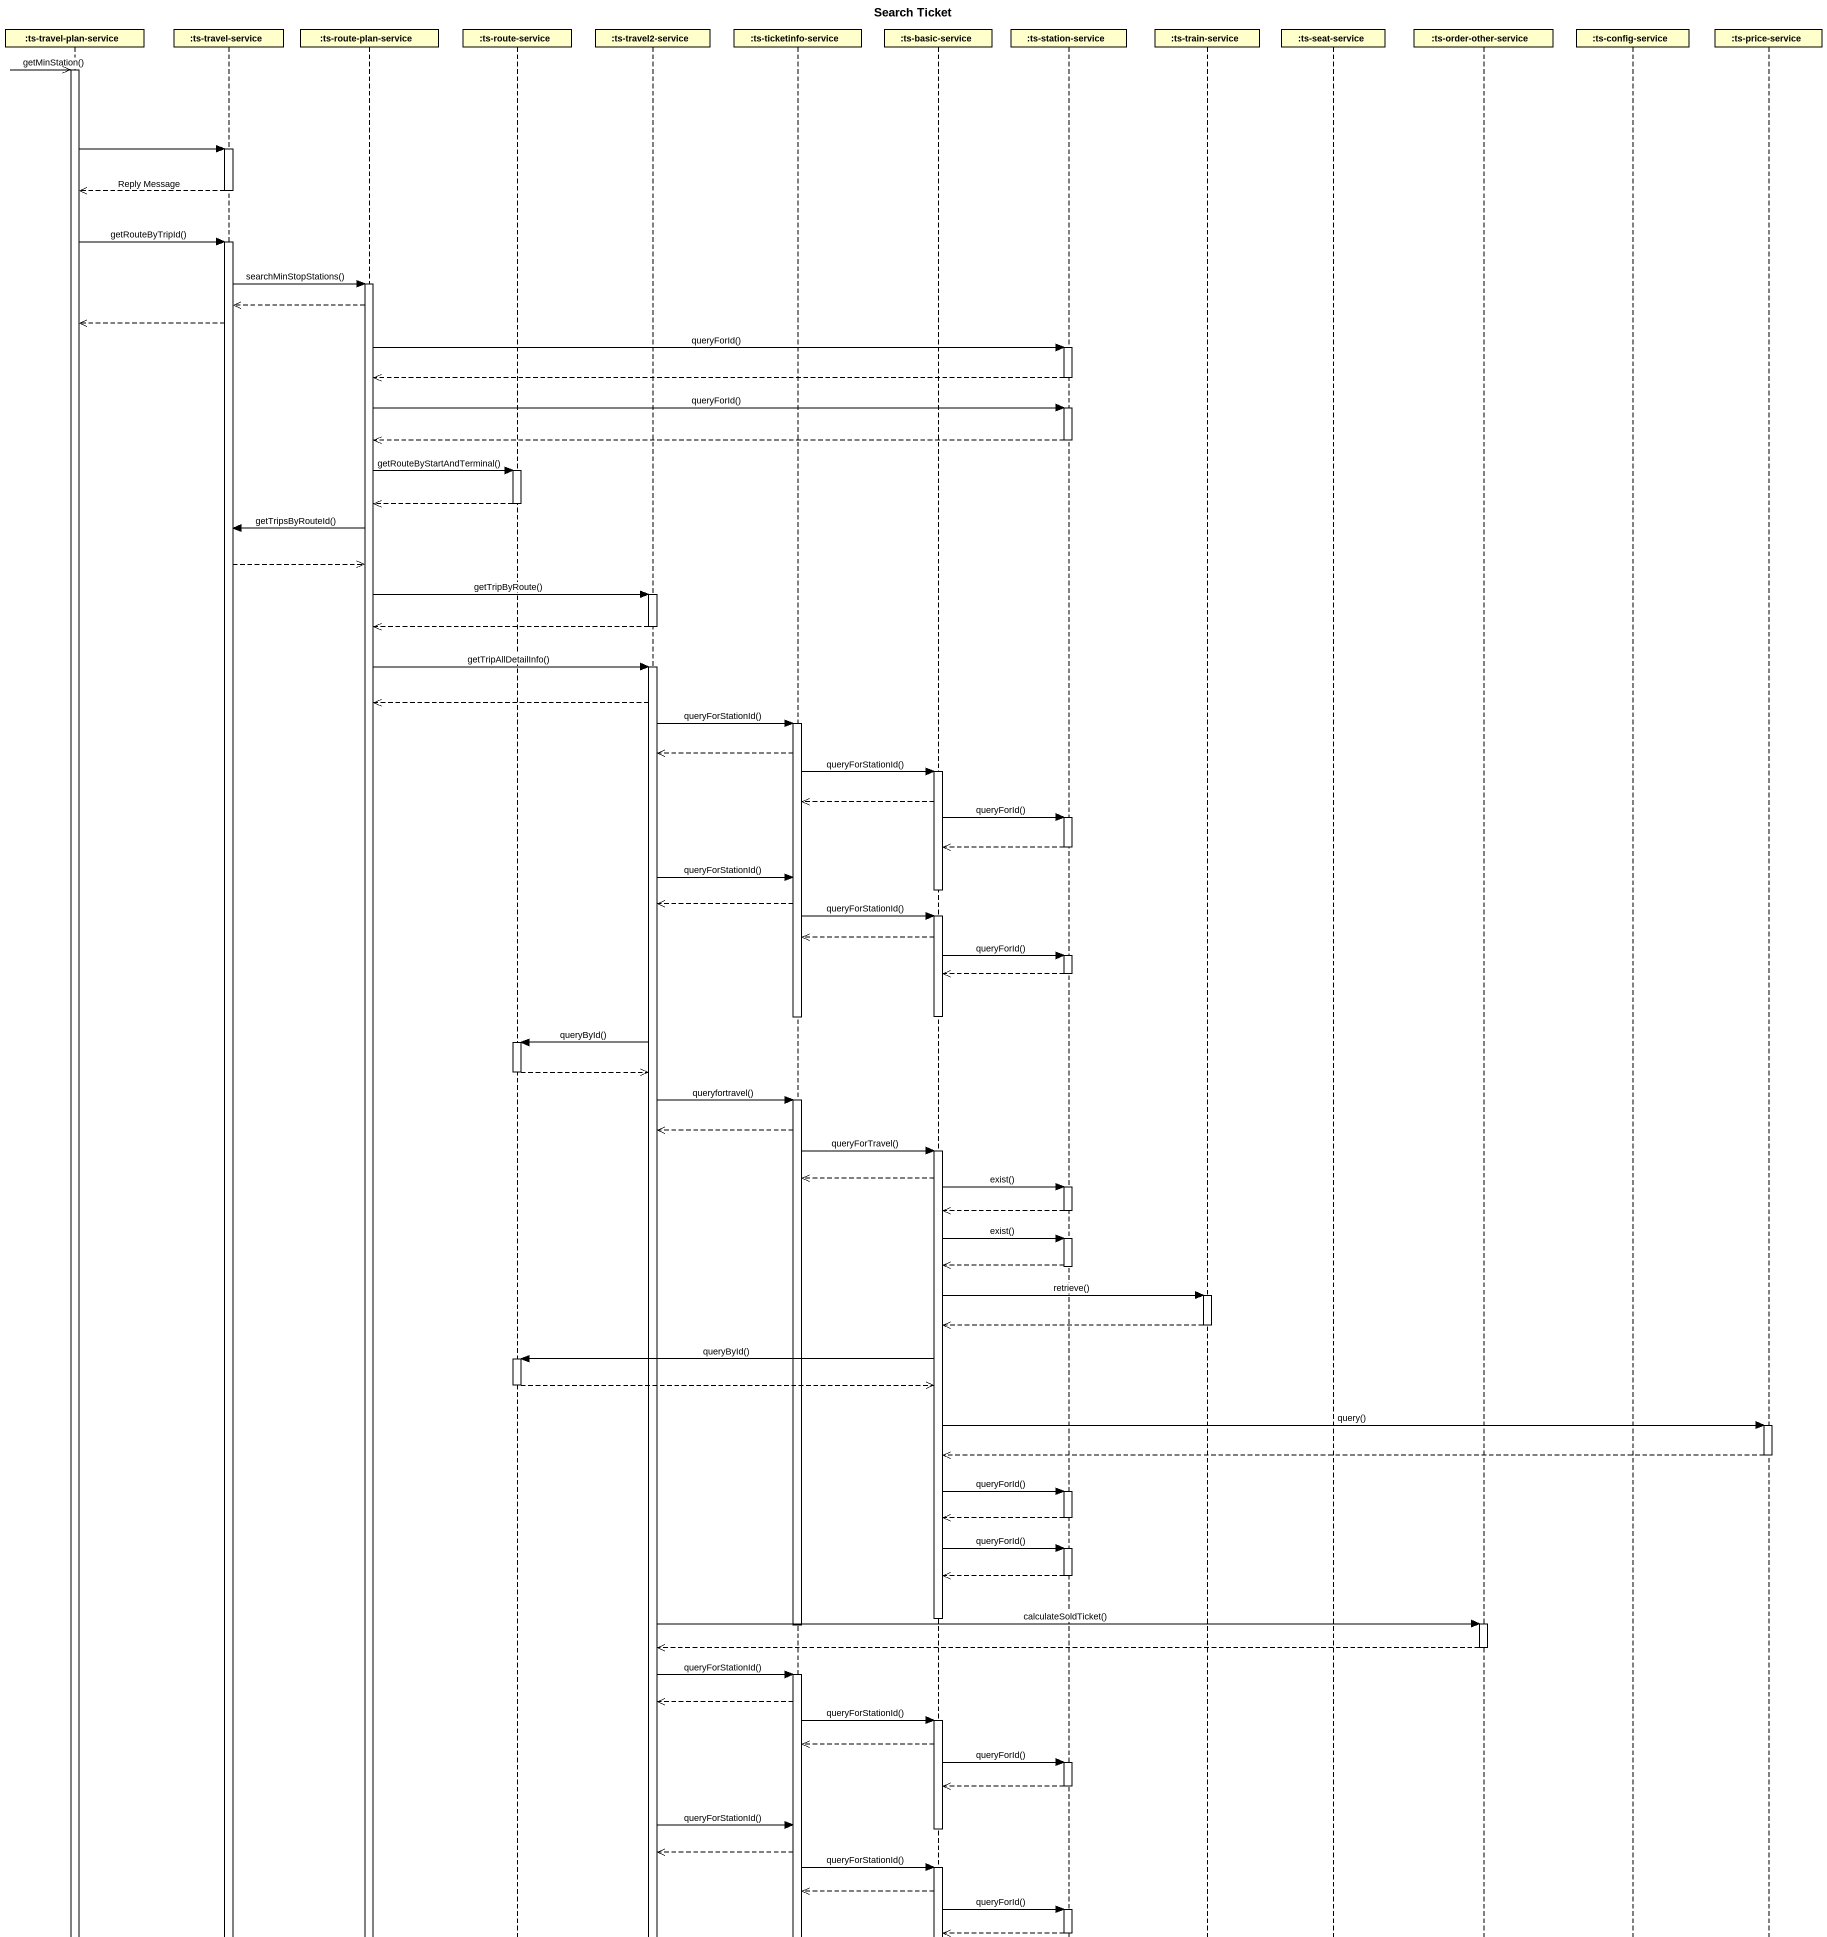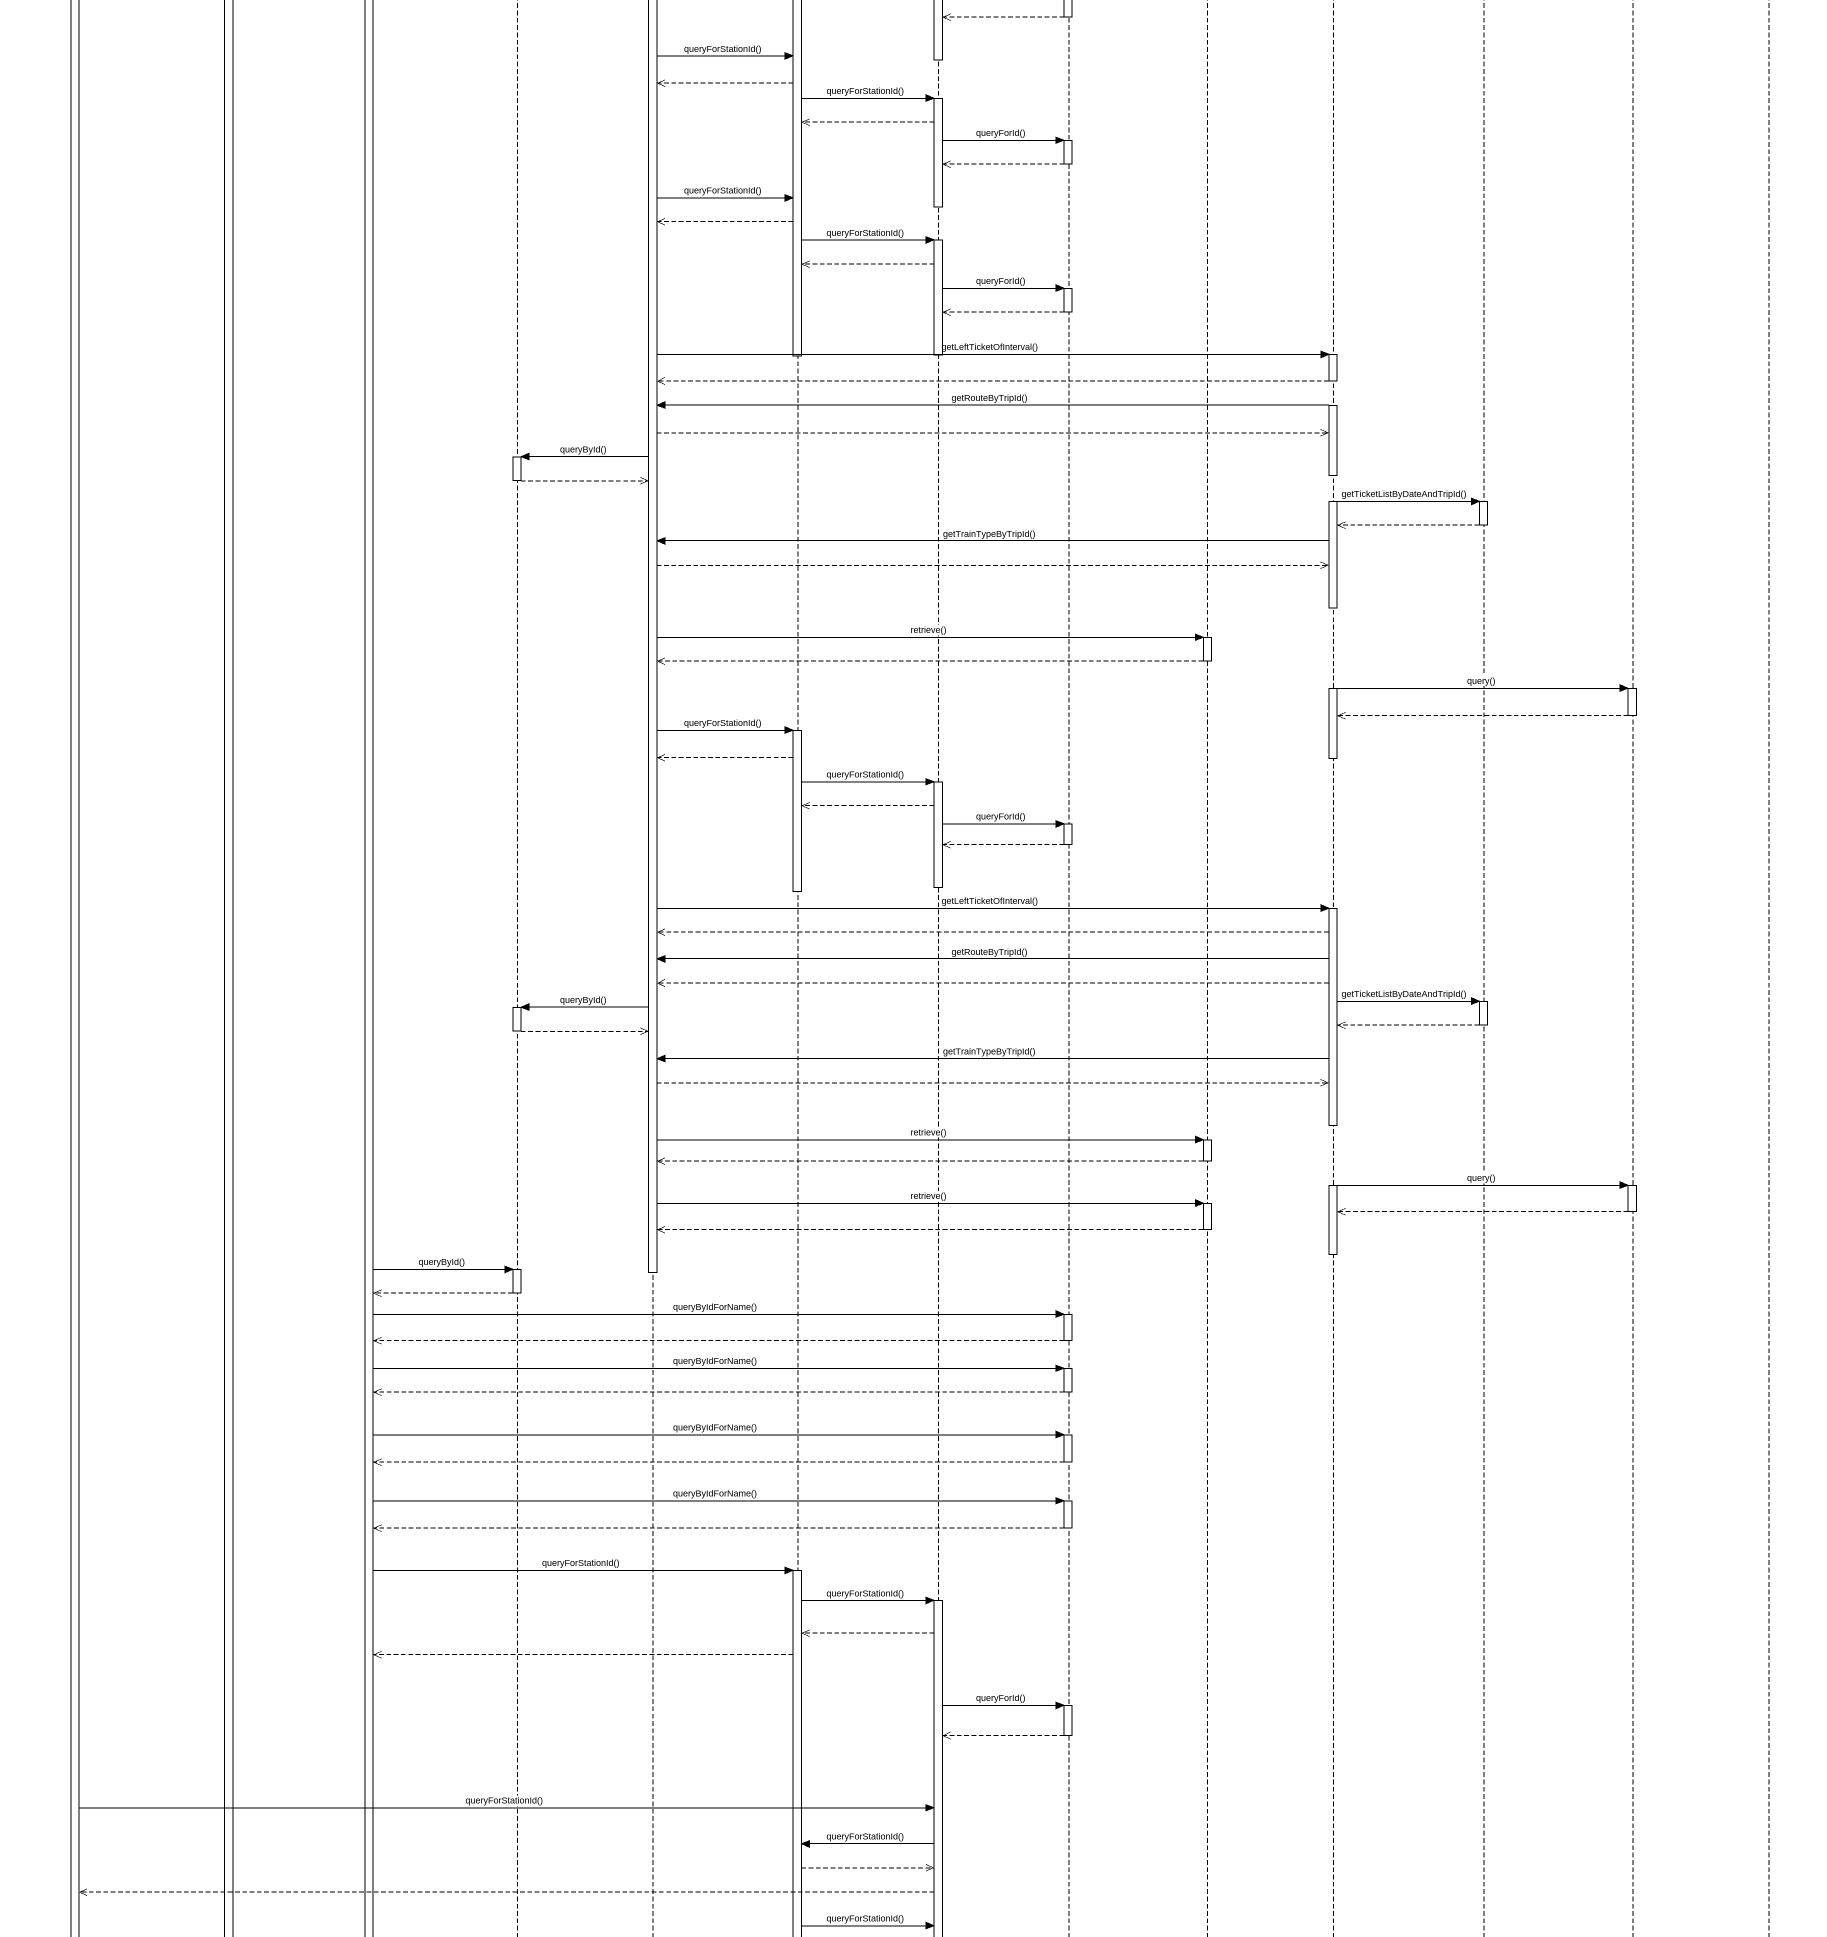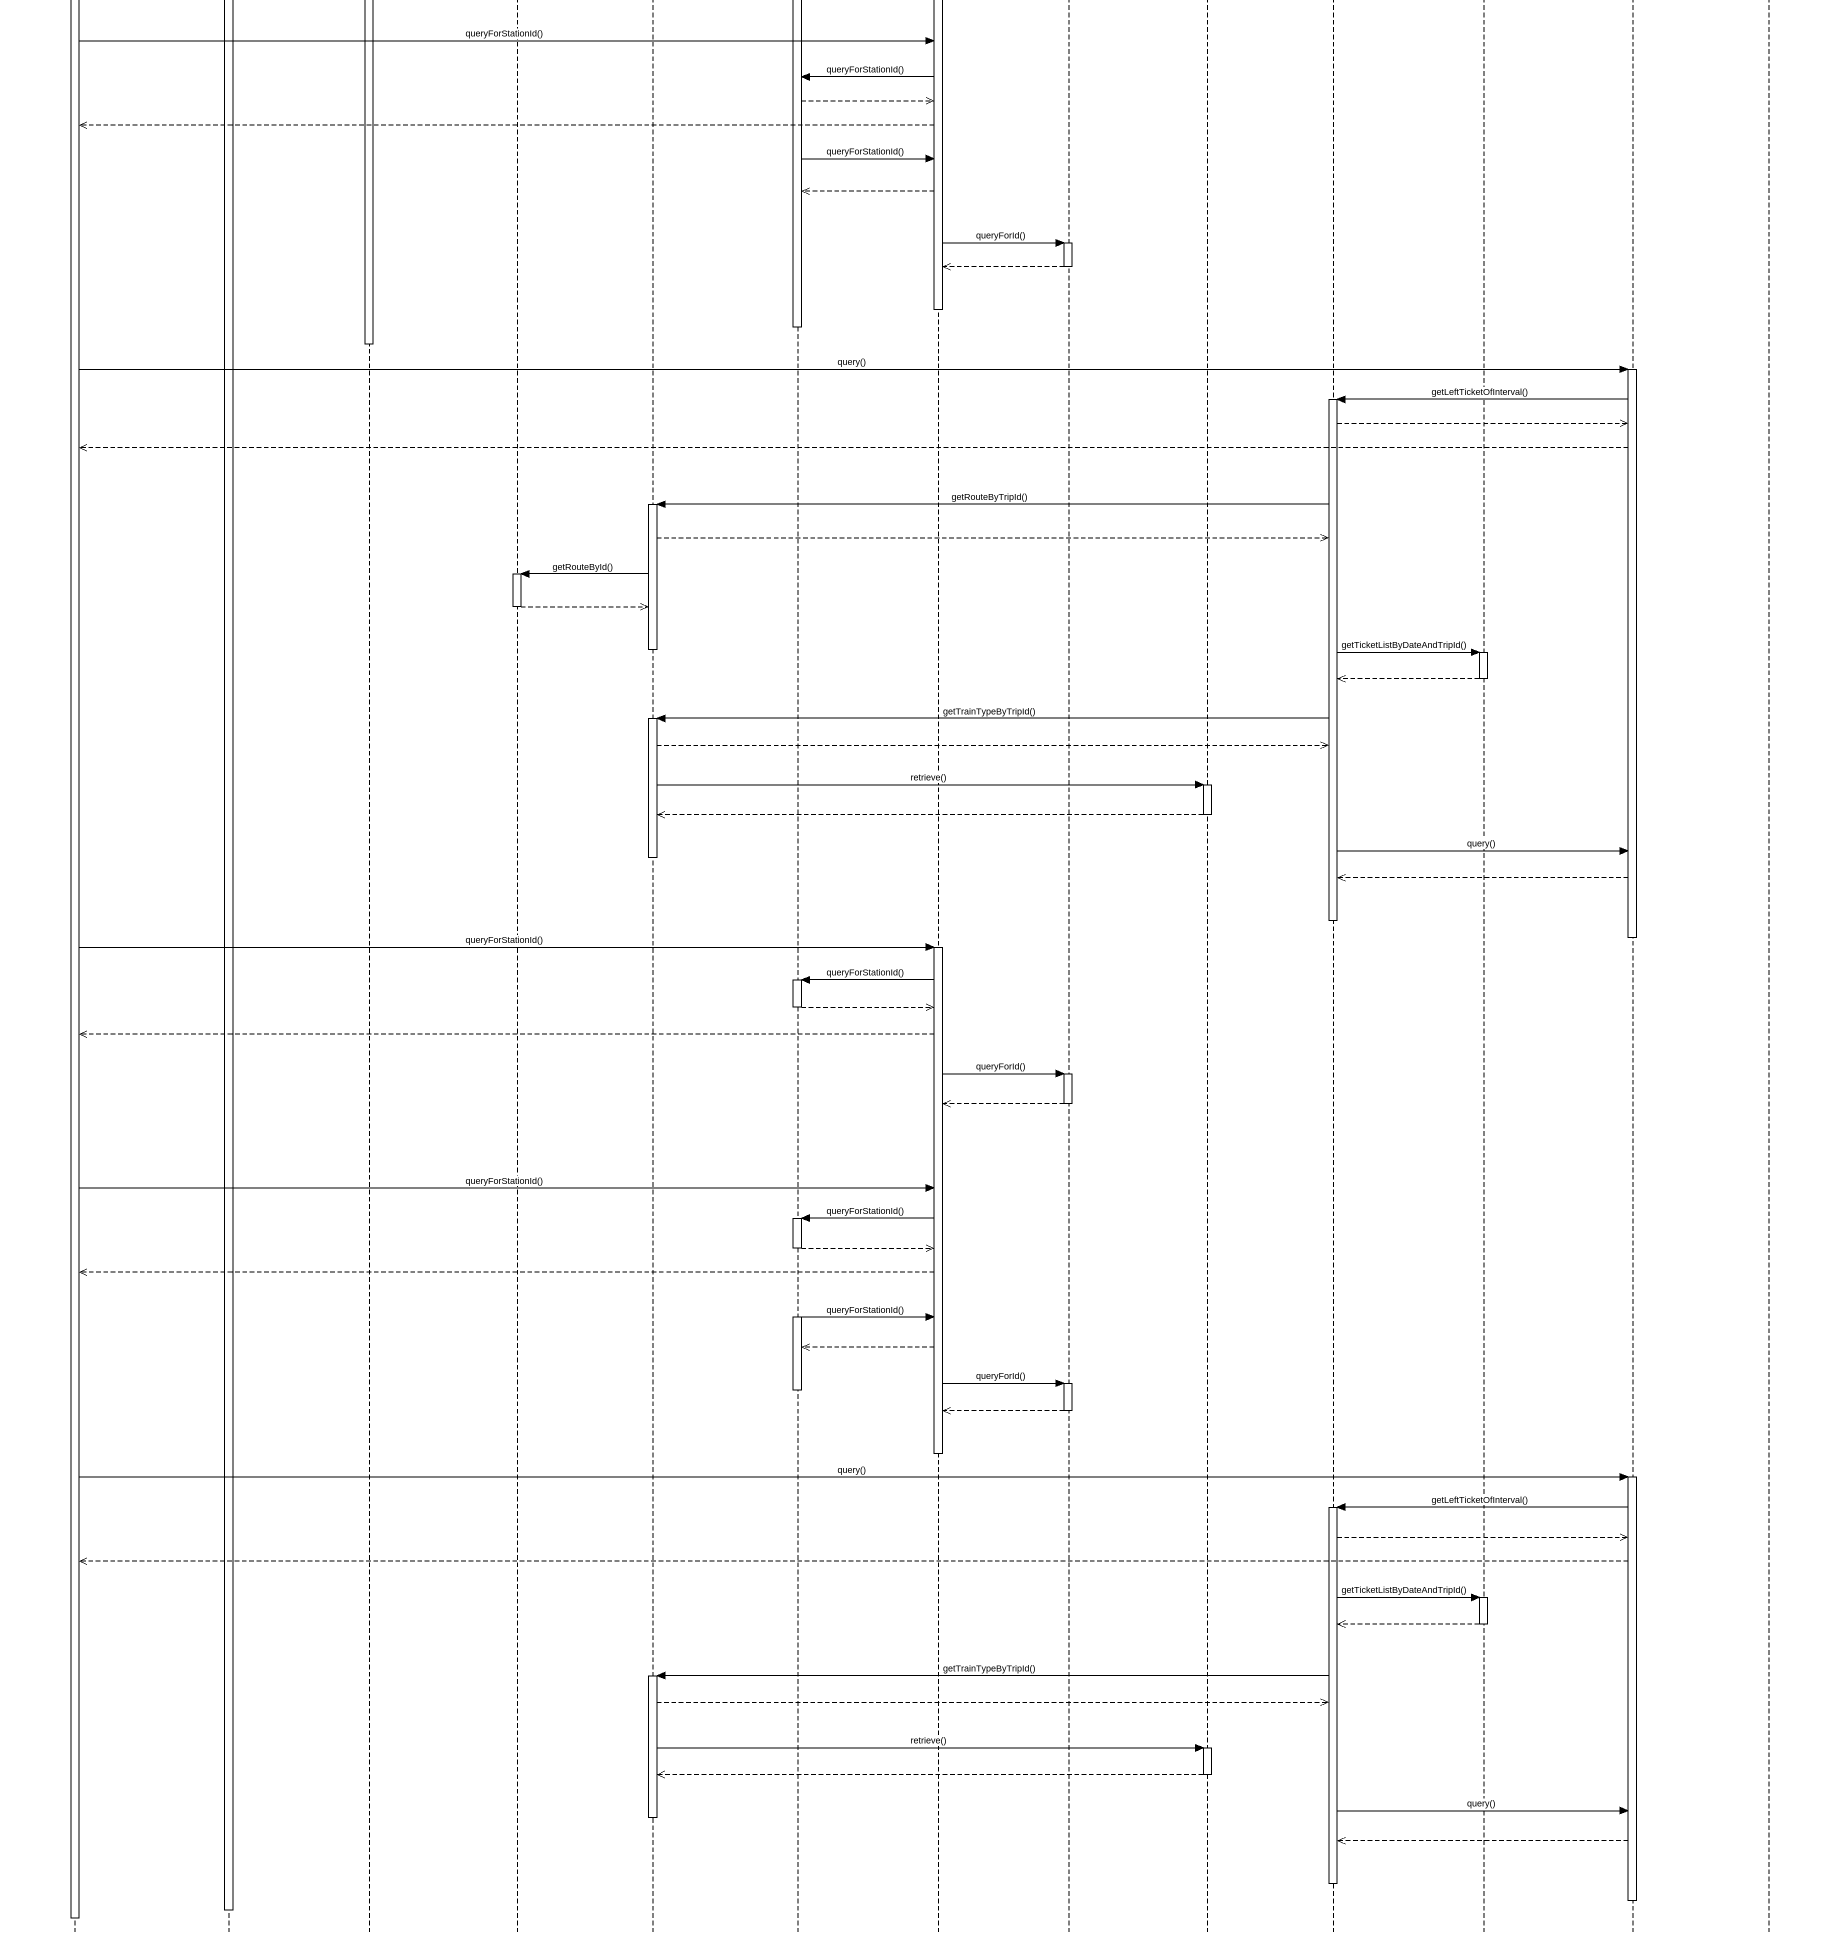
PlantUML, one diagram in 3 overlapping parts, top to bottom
@startuml
title Search Ticket
hide footbox
participant ":ts-travel-plan-service" as ts_travel_plan_service
participant ":ts-travel-service" as ts_travel_service
participant ":ts-route-plan-service" as ts_route_plan_service
participant ":ts-route-service" as ts_route_service
participant ":ts-travel2-service" as ts_travel2_service
participant ":ts-ticketinfo-service" as ts_ticketinfo_service
participant ":ts-basic-service" as ts_basic_service
participant ":ts-station-service" as ts_station_service
participant ":ts-train-service" as ts_train_service
participant ":ts-seat-service" as ts_seat_service
participant ":ts-order-other-service" as ts_order_other_service
participant ":ts-config-service" as ts_config_service
participant ":ts-price-service" as ts_price_service

ts_travel_plan_service ->> ts_travel_plan_service : getMinStation()
activate ts_travel_plan_service
ts_travel_plan_service -> ts_travel_service
activate ts_travel_service
ts_travel_service -->> ts_travel_plan_service : Reply Message
deactivate ts_travel_service
ts_travel_plan_service -> ts_travel_service : getRouteByTripId()
activate ts_travel_service
ts_travel_service -> ts_route_plan_service : searchMinStopStations()
activate ts_route_plan_service
ts_route_plan_service -->> ts_travel_service
ts_travel_service -->> ts_travel_plan_service
ts_route_plan_service -> ts_station_service : queryForId()
activate ts_station_service
ts_station_service -->> ts_route_plan_service
deactivate ts_station_service
ts_route_plan_service -> ts_station_service : queryForId()
activate ts_station_service
ts_station_service -->> ts_route_plan_service
deactivate ts_station_service
ts_route_plan_service -> ts_route_service : getRouteByStartAndTerminal()
activate ts_route_service
ts_route_service -->> ts_route_plan_service
deactivate ts_route_service
ts_route_plan_service -> ts_travel_service : getTripsByRouteId()
ts_travel_service -->> ts_route_plan_service
ts_route_plan_service -> ts_travel2_service : getTripByRoute()
activate ts_travel2_service
ts_travel2_service -->> ts_route_plan_service
deactivate ts_travel2_service
ts_route_plan_service -> ts_travel2_service : getTripAllDetailInfo()
activate ts_travel2_service
ts_travel2_service -->> ts_route_plan_service
ts_travel2_service -> ts_ticketinfo_service : queryForStationId()
activate ts_ticketinfo_service
ts_ticketinfo_service -->> ts_travel2_service
ts_ticketinfo_service -> ts_basic_service : queryForStationId()
activate ts_basic_service
ts_basic_service -->> ts_ticketinfo_service
ts_basic_service -> ts_station_service : queryForId()
activate ts_station_service
ts_station_service -->> ts_basic_service
deactivate ts_station_service
ts_travel2_service -> ts_ticketinfo_service : queryForStationId()
deactivate ts_basic_service
ts_ticketinfo_service -->> ts_travel2_service
ts_ticketinfo_service -> ts_basic_service : queryForStationId()
activate ts_basic_service
ts_basic_service -->> ts_ticketinfo_service
ts_basic_service -> ts_station_service : queryForId()
activate ts_station_service
ts_station_service -->> ts_basic_service
deactivate ts_station_service
deactivate ts_basic_service
deactivate ts_ticketinfo_service
ts_travel2_service -> ts_route_service : queryById()
activate ts_route_service
ts_route_service -->> ts_travel2_service
deactivate ts_route_service
ts_travel2_service -> ts_ticketinfo_service : queryfortravel()
activate ts_ticketinfo_service
ts_ticketinfo_service -->> ts_travel2_service
ts_ticketinfo_service -> ts_basic_service : queryForTravel()
activate ts_basic_service
ts_basic_service -->> ts_ticketinfo_service
ts_basic_service -> ts_station_service : exist()
activate ts_station_service
ts_station_service -->> ts_basic_service
deactivate ts_station_service
ts_basic_service -> ts_station_service : exist()
activate ts_station_service
ts_station_service -->> ts_basic_service
deactivate ts_station_service
ts_basic_service -> ts_train_service : retrieve()
activate ts_train_service
ts_train_service -->> ts_basic_service
deactivate ts_train_service
ts_basic_service -> ts_route_service : queryById()
activate ts_route_service
ts_route_service -->> ts_basic_service
deactivate ts_route_service
ts_basic_service -> ts_price_service : query()
activate ts_price_service
ts_price_service -->> ts_basic_service
deactivate ts_price_service
ts_basic_service -> ts_station_service : queryForId()
activate ts_station_service
ts_station_service -->> ts_basic_service
deactivate ts_station_service
ts_basic_service -> ts_station_service : queryForId()
activate ts_station_service
ts_station_service -->> ts_basic_service
deactivate ts_station_service
deactivate ts_basic_service
ts_travel2_service -> ts_order_other_service : calculateSoldTicket()
activate ts_order_other_service
deactivate ts_ticketinfo_service
ts_order_other_service -->> ts_travel2_service
deactivate ts_order_other_service
ts_travel2_service -> ts_ticketinfo_service : queryForStationId()
activate ts_ticketinfo_service
ts_ticketinfo_service -->> ts_travel2_service
ts_ticketinfo_service -> ts_basic_service : queryForStationId()
activate ts_basic_service
ts_basic_service -->> ts_ticketinfo_service
ts_basic_service -> ts_station_service : queryForId()
activate ts_station_service
ts_station_service -->> ts_basic_service
deactivate ts_station_service
ts_travel2_service -> ts_ticketinfo_service : queryForStationId()
deactivate ts_basic_service
ts_ticketinfo_service -->> ts_travel2_service
ts_ticketinfo_service -> ts_basic_service : queryForStationId()
activate ts_basic_service
ts_basic_service -->> ts_ticketinfo_service
ts_basic_service -> ts_station_service : queryForId()
activate ts_station_service
ts_station_service -->> ts_basic_service
deactivate ts_station_service
ts_travel2_service -> ts_ticketinfo_service : queryForStationId()
deactivate ts_basic_service
ts_ticketinfo_service -->> ts_travel2_service
ts_ticketinfo_service -> ts_basic_service : queryForStationId()
activate ts_basic_service
ts_basic_service -->> ts_ticketinfo_service
ts_basic_service -> ts_station_service : queryForId()
activate ts_station_service
ts_station_service -->> ts_basic_service
deactivate ts_station_service
ts_travel2_service -> ts_seat_service : getLeftTicketOfInterval()
activate ts_seat_service
deactivate ts_basic_service
deactivate ts_ticketinfo_service
ts_seat_service -->> ts_travel2_service
ts_seat_service -> ts_travel2_service : getRouteByTripId()
ts_travel2_service -->> ts_seat_service
ts_travel2_service -> ts_route_service : queryById()
activate ts_route_service
deactivate ts_seat_service
ts_route_service -->> ts_travel2_service
deactivate ts_route_service
activate ts_seat_service
ts_seat_service -> ts_order_other_service : getTicketListByDateAndTripId()
activate ts_order_other_service
ts_order_other_service -->> ts_seat_service
deactivate ts_order_other_service
ts_seat_service -> ts_travel2_service : getTrainTypeByTripId()
ts_travel2_service -->> ts_seat_service
deactivate ts_seat_service
ts_travel2_service -> ts_train_service : retrieve()
activate ts_train_service
ts_train_service -->> ts_travel2_service
deactivate ts_train_service
activate ts_seat_service
ts_seat_service -> ts_config_service : query()
activate ts_config_service
ts_config_service -->> ts_seat_service
deactivate ts_config_service
ts_travel2_service -> ts_ticketinfo_service : queryForStationId()
activate ts_ticketinfo_service
ts_ticketinfo_service -->> ts_travel2_service
deactivate ts_seat_service
ts_ticketinfo_service -> ts_basic_service : queryForStationId()
activate ts_basic_service
ts_basic_service -->> ts_ticketinfo_service
ts_basic_service -> ts_station_service : queryForId()
activate ts_station_service
ts_station_service -->> ts_basic_service
deactivate ts_station_service
deactivate ts_basic_service
deactivate ts_ticketinfo_service
ts_travel2_service -> ts_seat_service : getLeftTicketOfInterval()
activate ts_seat_service
ts_seat_service -->> ts_travel2_service
ts_seat_service -> ts_travel2_service : getRouteByTripId()
ts_seat_service -->> ts_travel2_service
ts_seat_service -> ts_order_other_service : getTicketListByDateAndTripId()
activate ts_order_other_service
ts_travel2_service -> ts_route_service : queryById()
activate ts_route_service
ts_order_other_service -->> ts_seat_service
deactivate ts_order_other_service
ts_route_service -->> ts_travel2_service
deactivate ts_route_service
ts_seat_service -> ts_travel2_service : getTrainTypeByTripId()
ts_travel2_service -->> ts_seat_service
deactivate ts_seat_service
ts_travel2_service -> ts_train_service : retrieve()
activate ts_train_service
ts_train_service -->> ts_travel2_service
deactivate ts_train_service
activate ts_seat_service
ts_seat_service -> ts_config_service : query()
activate ts_config_service
ts_travel2_service -> ts_train_service : retrieve()
activate ts_train_service
ts_config_service -->> ts_seat_service
deactivate ts_config_service
ts_train_service -->> ts_travel2_service
deactivate ts_train_service
deactivate ts_seat_service
ts_route_plan_service -> ts_route_service : queryById()
activate ts_route_service
deactivate ts_travel2_service
ts_route_service -->> ts_route_plan_service
deactivate ts_route_service
ts_route_plan_service -> ts_station_service : queryByIdForName()
activate ts_station_service
ts_station_service -->> ts_route_plan_service
deactivate ts_station_service
ts_route_plan_service -> ts_station_service : queryByIdForName()
activate ts_station_service
ts_station_service -->> ts_route_plan_service
deactivate ts_station_service
ts_route_plan_service -> ts_station_service : queryByIdForName()
activate ts_station_service
ts_station_service -->> ts_route_plan_service
deactivate ts_station_service
ts_route_plan_service -> ts_station_service : queryByIdForName()
activate ts_station_service
ts_station_service -->> ts_route_plan_service
deactivate ts_station_service
ts_route_plan_service -> ts_ticketinfo_service : queryForStationId()
activate ts_ticketinfo_service
ts_ticketinfo_service -> ts_basic_service : queryForStationId()
activate ts_basic_service
ts_basic_service -->> ts_ticketinfo_service
ts_ticketinfo_service -->> ts_route_plan_service
ts_basic_service -> ts_station_service : queryForId()
activate ts_station_service
ts_station_service -->> ts_basic_service
deactivate ts_station_service
ts_travel_plan_service -> ts_basic_service : queryForStationId()
ts_basic_service -> ts_ticketinfo_service : queryForStationId()
ts_ticketinfo_service -->> ts_basic_service
ts_basic_service -->> ts_travel_plan_service
ts_ticketinfo_service -> ts_basic_service : queryForStationId()
ts_basic_service -->> ts_ticketinfo_service
ts_basic_service -> ts_station_service : queryForId()
activate ts_station_service
ts_station_service -->> ts_basic_service
deactivate ts_station_service
deactivate ts_basic_service
deactivate ts_ticketinfo_service
deactivate ts_route_plan_service
ts_travel_plan_service -> ts_config_service : query()
activate ts_config_service
ts_config_service -> ts_seat_service : getLeftTicketOfInterval()
activate ts_seat_service
ts_seat_service -->> ts_config_service
ts_config_service -->> ts_travel_plan_service
ts_seat_service -> ts_travel2_service : getRouteByTripId()
activate ts_travel2_service
ts_travel2_service -->> ts_seat_service
ts_travel2_service -> ts_route_service : getRouteById()
activate ts_route_service
ts_route_service -->> ts_travel2_service
deactivate ts_route_service
deactivate ts_travel2_service
ts_seat_service -> ts_order_other_service : getTicketListByDateAndTripId()
activate ts_order_other_service
ts_order_other_service -->> ts_seat_service
deactivate ts_order_other_service
ts_seat_service -> ts_travel2_service : getTrainTypeByTripId()
activate ts_travel2_service
ts_travel2_service -->> ts_seat_service
ts_travel2_service -> ts_train_service : retrieve()
activate ts_train_service
ts_train_service -->> ts_travel2_service
deactivate ts_train_service
ts_seat_service -> ts_config_service : query()
deactivate ts_travel2_service
ts_config_service -->> ts_seat_service
deactivate ts_seat_service
deactivate ts_config_service
ts_travel_plan_service -> ts_basic_service : queryForStationId()
activate ts_basic_service
ts_basic_service -> ts_ticketinfo_service : queryForStationId()
activate ts_ticketinfo_service
ts_ticketinfo_service -->> ts_basic_service
deactivate ts_ticketinfo_service
ts_basic_service -->> ts_travel_plan_service
ts_basic_service -> ts_station_service : queryForId()
activate ts_station_service
ts_station_service -->> ts_basic_service
deactivate ts_station_service
ts_travel_plan_service -> ts_basic_service : queryForStationId()
ts_basic_service -> ts_ticketinfo_service : queryForStationId()
activate ts_ticketinfo_service
ts_ticketinfo_service -->> ts_basic_service
deactivate ts_ticketinfo_service
ts_basic_service -->> ts_travel_plan_service
activate ts_ticketinfo_service
ts_ticketinfo_service -> ts_basic_service : queryForStationId()
ts_basic_service -->> ts_ticketinfo_service
ts_basic_service -> ts_station_service : queryForId()
activate ts_station_service
deactivate ts_ticketinfo_service
ts_station_service -->> ts_basic_service
deactivate ts_station_service
deactivate ts_basic_service
ts_travel_plan_service -> ts_config_service : query()
activate ts_config_service
ts_config_service -> ts_seat_service : getLeftTicketOfInterval()
activate ts_seat_service
ts_seat_service -->> ts_config_service
ts_config_service -->> ts_travel_plan_service
ts_seat_service -> ts_order_other_service : getTicketListByDateAndTripId()
activate ts_order_other_service
ts_order_other_service -->> ts_seat_service
deactivate ts_order_other_service
ts_seat_service -> ts_travel2_service : getTrainTypeByTripId()
activate ts_travel2_service
ts_travel2_service -->> ts_seat_service
ts_travel2_service -> ts_train_service : retrieve()
activate ts_train_service
ts_train_service -->> ts_travel2_service
deactivate ts_train_service
ts_seat_service -> ts_config_service : query()
deactivate ts_travel2_service
ts_config_service -->> ts_seat_service
deactivate ts_seat_service
deactivate ts_config_service
deactivate ts_travel_service
deactivate ts_travel_plan_service
@enduml
